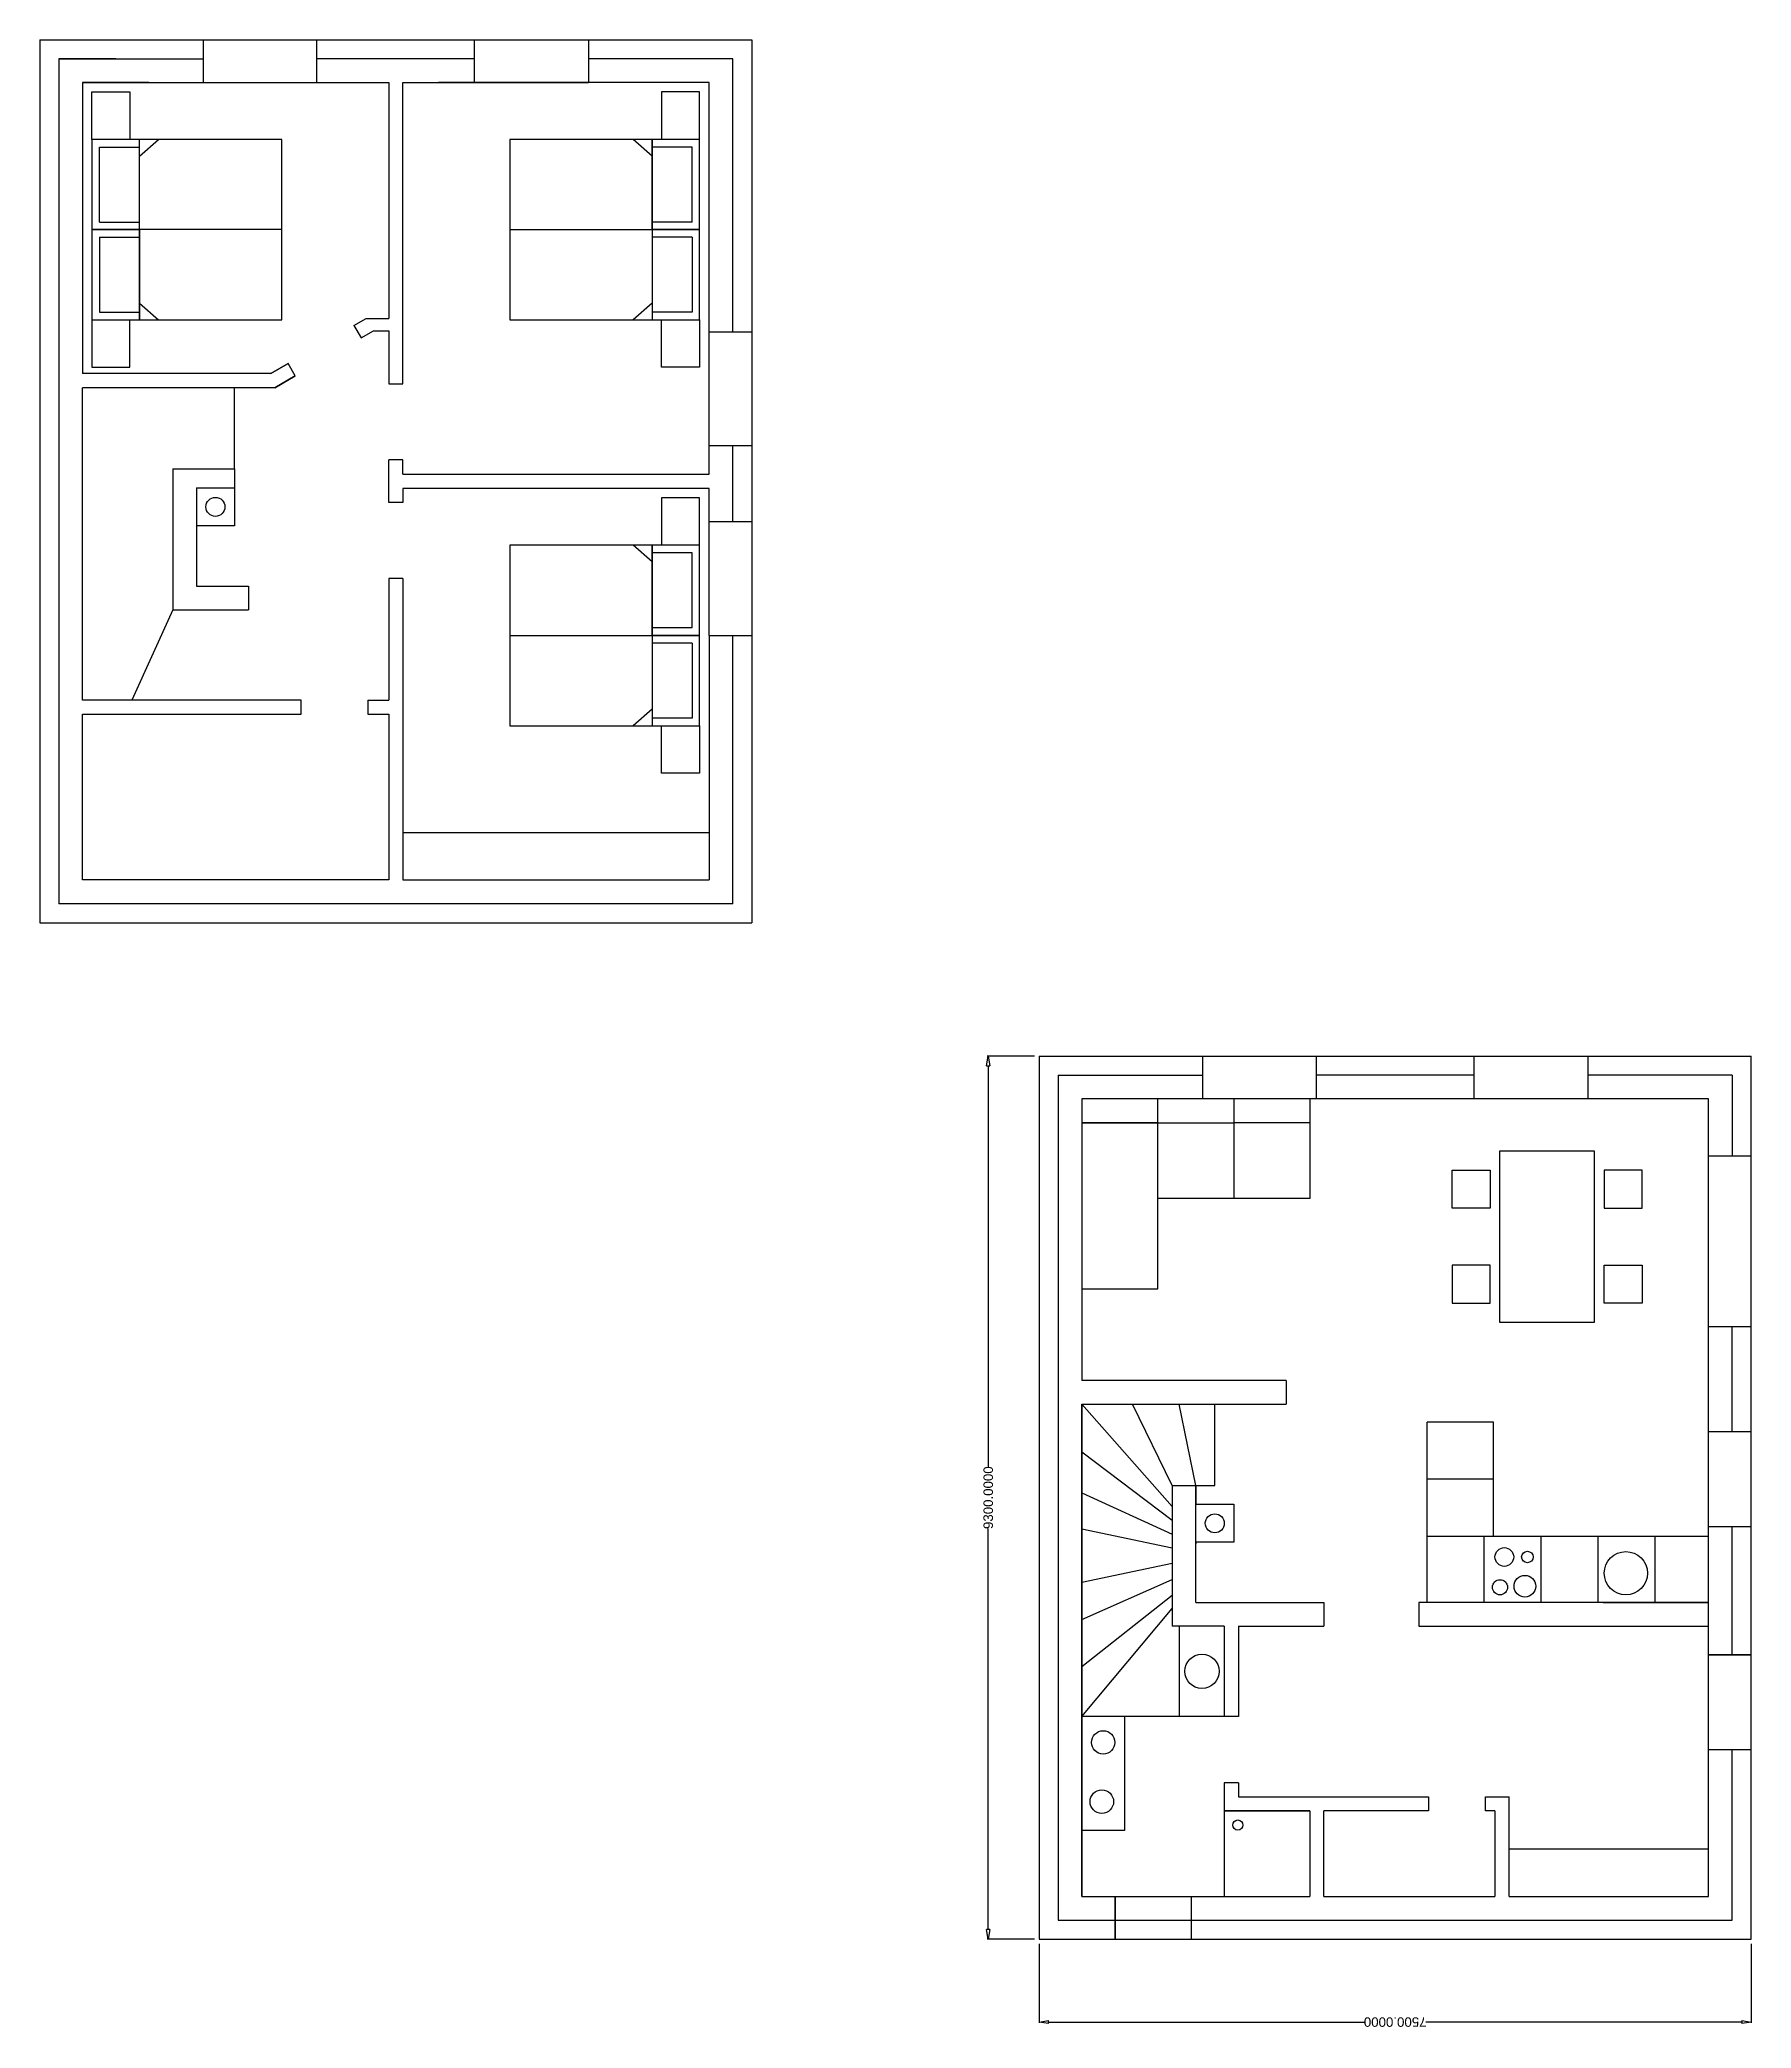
# Model space of a CAD drawing. Header units: inches. Extents: x -3309039 to -3291012, y 596426 to 617372.
import ezdxf

# ---------------------------------------------------------------- set-up
doc = ezdxf.new("R2010")
doc.units = ezdxf.units.IN
doc.header["$MEASUREMENT"] = 0
doc.styles.add('Annotative', font='arial.ttf', dxfattribs={"height": 100})
doc.dimstyles.get("Standard").update_dxf_attribs({"dimtxt": 100, "dimasz": 100, "dimexe": 10, "dimexo": 50, "dimgap": 0.09, "dimtad": 0, "dimtoh": 1, "dimdec": 4, "dimzin": 0, "dimdsep": 46, "dimtxsty": 'Annotative', "dimblk": 'CLOSEDBLANK', "dimcen": 0, "dimadec": 0, "dimazin": 0, "dimtfac": 1, "dimtdec": 4, "dimtofl": 0, "dimtmove": 0, "dimatfit": 3, "dimfxl": 1, "dimtolj": 1, "dimtzin": 0, "dimarcsym": 0})

# ---------------------------------------------------------------- blocks, each defined once
blk = doc.blocks.new('_ClosedBlank')
at = {"color": 0, "linetype": 'ByBlock', "lineweight": -2}
for p, q in [((-1, 0.17), (0, 0)), ((-1, 0.17), (-1, -0.17)), ((0, 0), (-1, -0.17))]:
    blk.add_line(p, q, dxfattribs=at)
blk = doc.blocks.new('*D23')
at = {"color": 0, "lineweight": -2, "ltscale": 100, "transparency": 16777216}
for p, q in [((-3298562, 606665), (-3299058, 606665)), ((-3299048, 606565), (-3299048, 602339)), ((-3299048, 597465), (-3299048, 601691)), ((-3298562, 597365), (-3299058, 597365))]:
    blk.add_line(p, q, dxfattribs=at)
at = {"layer": 'Defpoints', "color": 0, "ltscale": 100, "transparency": 16777216}
for p in [(-3299048, 606665), (-3298512, 606665, 0), (-3298512, 597365, 0)]:
    blk.add_point(p, dxfattribs=at)
at = {"color": 0, "lineweight": -2, "ltscale": 100, "transparency": 16777216, "xscale": 100, "yscale": 100, "zscale": 100}
for p, rotation in [((-3299048, 606665), 90), ((-3299048, 597365), 270)]:
    blk.add_blockref('_ClosedBlank', p, dxfattribs=dict(at, rotation=rotation))
at = {"color": 0, "ltscale": 100, "transparency": 16777216, "insert": (-3299048, 602015), "char_height": 100, "attachment_point": 5, "rotation": 90, "style": 'Annotative'}
blk.add_mtext('\\A1;9300.0000', dxfattribs=at)
blk = doc.blocks.new('*D25')
at = {"color": 0, "lineweight": -2, "ltscale": 10, "transparency": 16777216}
for p, q in [((-3298512, 597315), (-3298512, 596482)), ((-3291012, 597315), (-3291012, 596482)), ((-3298412, 596492), (-3295085, 596492)), ((-3291112, 596492), (-3294438, 596492))]:
    blk.add_line(p, q, dxfattribs=at)
at = {"layer": 'Defpoints', "color": 0, "ltscale": 10, "transparency": 16777216}
for p in [(-3298512, 597365, 0), (-3291012, 597365, 0), (-3291012, 596492)]:
    blk.add_point(p, dxfattribs=at)
at = {"color": 0, "lineweight": -2, "ltscale": 10, "transparency": 16777216, "xscale": 100, "yscale": 100, "zscale": 100, "rotation": 180}
blk.add_blockref('_ClosedBlank', (-3298512, 596492), dxfattribs=at)
at = {"color": 0, "lineweight": -2, "ltscale": 10, "transparency": 16777216, "xscale": 100, "yscale": 100, "zscale": 100}
blk.add_blockref('_ClosedBlank', (-3291012, 596492), dxfattribs=at)
at = {"color": 0, "ltscale": 10, "transparency": 16777216, "insert": (-3294762, 596492), "char_height": 100, "attachment_point": 5, "rotation": 180, "style": 'Annotative'}
blk.add_mtext('\\A1;7500.0000', dxfattribs=at)

msp = doc.modelspace()

# ---------------------------------------------------------------- linework, layer by layer
at = {"ltscale": 100}
for p, q in [((-3309038.52643, 617371.81467, 0), (-3309038.52643, 608071.81467, 0)), ((-3309038.52643, 617371.81467, 0), (-3301538.52643, 617371.81467, 0)), ((-3307318.52643, 617371.81467, 0), (-3307318.52643, 616921.81467, 0)), ((-3306118.52643, 616921.81467, 0), (-3306118.52643, 617371.81467, 0)), ((-3304458.52643, 616921.81467, 0), (-3304458.52643, 617371.81467, 0)), ((-3303258.52643, 617371.81467, 0), (-3303258.52643, 616921.81467, 0)), ((-3301538.52643, 617371.81467, 0), (-3301538.52643, 614046.81467, 0)), ((-3301538.52643, 617371.81467, 0), (-3301538.52643, 608071.81467, 0)), ((-3308238.52643, 617171.81467, 0), (-3308838.52643, 617171.81467, 0)), ((-3308838.52643, 617171.81467, 0), (-3308838.52643, 608271.81467, 0)), ((-3308838.52643, 617171.81467, 0), (-3308588.52643, 617171.81467, 0)), ((-3308838.52643, 617171.81467, 0), (-3307318.52643, 617171.81467, 0)), ((-3304458.52643, 617171.81467, 0), (-3306118.52643, 617171.81467, 0)), ((-3301738.52643, 617171.81467, 0), (-3303258.52643, 617171.81467, 0)), ((-3301738.52643, 614296.81467, 0), (-3301738.52643, 617171.81467, 0)), ((-3308588.52643, 616921.81467, 0), (-3308588.52643, 613956.81467, 0)), ((-3308238.52643, 616921.81467, 0), (-3308588.52643, 616921.81467, 0)), ((-3308588.52643, 616921.81467, 0), (-3307888.52643, 616921.81467, 0)), ((-3307888.52643, 616921.81467, 0), (-3308588.52643, 616921.81467, 0)), ((-3308588.52643, 616921.81467, 0), (-3308588.52643, 615021.81467, 0)), ((-3308238.52643, 616921.81467, 0), (-3305363.52643, 616921.81467, 0)), ((-3305363.52643, 616921.81467, 0), (-3305363.52643, 614436.71849, 0)), ((-3305213.52643, 616921.81467, 0), (-3304038.52643, 616921.81467, 0)), ((-3305213.52643, 613746.81467, 0), (-3305213.52643, 616921.81467, 0)), ((-3305213.52643, 616921.81467, 0), (-3303433.52643, 616921.81467, 0)), ((-3304838.52643, 616921.81467, 0), (-3304808.52643, 616921.81467, 0)), ((-3304658.52643, 616921.81467, 0), (-3304838.52643, 616921.81467, 0)), ((-3301988.52643, 616921.81467, 0), (-3304658.52643, 616921.81467, 0)), ((-3304658.52643, 616921.81467, 0), (-3304458.52643, 616921.81467, 0)), ((-3304458.52643, 616921.81467, 0), (-3304658.52643, 616921.81467, 0)), ((-3304658.52643, 616921.81467, 0), (-3304458.52643, 616921.81467, 0)), ((-3304658.52643, 616921.81467, 0), (-3303258.52643, 616921.81467, 0)), ((-3302738.52643, 616921.81467, 0), (-3303258.52643, 616921.81467, 0)), ((-3302738.52643, 616921.81467, 0), (-3303258.52643, 616921.81467, 0)), ((-3301988.52643, 616921.81467, 0), (-3302928.52643, 616921.81467, 0)), ((-3301988.52643, 614046.81467, 0), (-3301988.52643, 616921.81467, 0)), ((-3308488.52643, 616321.81467, 0), (-3308488.52643, 616821.81467, 0)), ((-3308488.52643, 616821.81467, 0), (-3308088.52643, 616821.81467, 0)), ((-3308088.52643, 616821.81467, 0), (-3308088.52643, 616321.81467, 0)), ((-3302088.52643, 616821.81467, 0), (-3302488.52643, 616821.81467, 0)), ((-3302488.52643, 616821.81467, 0), (-3302488.52643, 616321.81467, 0)), ((-3302088.52643, 616321.81467, 0), (-3302088.52643, 616821.81467, 0)), ((-3308588.52643, 616321.81467, 0), (-3308588.52643, 615721.81467, 0)), ((-3308488.52643, 616321.81467, 0), (-3308488.52643, 615721.81467, 0)), ((-3306488.52643, 616321.81467, 0), (-3308488.52643, 616321.81467, 0)), ((-3308408.52643, 615451.81467, 0), (-3308408.52643, 616241.81467, 0)), ((-3308408.52643, 616241.81467, 0), (-3307988.52643, 616241.81467, 0)), ((-3307988.52643, 614421.81467, 0), (-3307988.52643, 616321.81467, 0)), ((-3307988.52643, 616147.38983, 0), (-3307788.52643, 616321.81467, 0)), ((-3306488.52643, 614421.81467, 0), (-3306488.52643, 616321.81467, 0)), ((-3302088.52643, 616321.81467, 0), (-3304088.52643, 616321.81467, 0)), ((-3304088.52643, 616321.81467, 0), (-3304088.52643, 614421.81467, 0)), ((-3302588.52643, 616147.38983, 0), (-3302788.52643, 616321.81467, 0)), ((-3302588.52643, 615371.81467, 0), (-3302588.52643, 616321.81467, 0)), ((-3302588.52643, 616321.81467, 0), (-3302588.52643, 614421.81467, 0)), ((-3302168.52643, 616241.81467, 0), (-3302588.52643, 616241.81467, 0)), ((-3302168.52643, 615451.81467, 0), (-3302168.52643, 616241.81467, 0)), ((-3302088.52643, 615021.81467, 0), (-3302088.52643, 616321.81467, 0)), ((-3308488.52643, 615721.81467, 0), (-3308488.52643, 614421.81467, 0)), ((-3308408.52643, 615451.81467, 0), (-3307988.52643, 615451.81467, 0)), ((-3302168.52643, 615451.81467, 0), (-3302588.52643, 615451.81467, 0)), ((-3306488.52643, 615371.81467, 0), (-3308488.52643, 615371.81467, 0)), ((-3308488.52643, 615371.81467, 0), (-3307988.52643, 615371.81467, 0)), ((-3308408.52643, 615291.81467, 0), (-3307988.52643, 615291.81467, 0)), ((-3308408.52643, 615291.81467, 0), (-3308408.52643, 614501.81467, 0)), ((-3307988.52643, 615371.81467, 0), (-3307988.52643, 614421.81467, 0)), ((-3304088.52643, 615371.81467, 0), (-3302088.52643, 615371.81467, 0)), ((-3302088.52643, 615371.81467, 0), (-3302588.52643, 615371.81467, 0)), ((-3302168.52643, 615291.81467, 0), (-3302588.52643, 615291.81467, 0)), ((-3302168.52643, 615291.81467, 0), (-3302168.52643, 614501.81467, 0)), ((-3302088.52643, 614421.81467, 0), (-3302088.52643, 615021.81467, 0)), ((-3307988.52643, 614596.23951, 0), (-3307788.52643, 614421.81467, 0)), ((-3302588.52643, 614596.23951, 0), (-3302788.52643, 614421.81467, 0)), ((-3308488.52643, 614421.81467, 0), (-3306488.52643, 614421.81467, 0)), ((-3308488.52643, 614421.81467, 0), (-3308488.52643, 613921.81467, 0)), ((-3308408.52643, 614501.81467, 0), (-3307988.52643, 614501.81467, 0)), ((-3308088.52643, 613921.81467, 0), (-3308088.52643, 614421.81467, 0)), ((-3305729.19976, 614361.71849, 0), (-3305599.29595, 614436.71849, 0)), ((-3305729.19976, 614361.71849, 0), (-3305654.19976, 614231.81467, 0)), ((-3305599.29595, 614436.71849, 0), (-3305363.52643, 614436.71849, 0)), ((-3304088.52643, 614421.81467, 0), (-3302088.52643, 614421.81467, 0)), ((-3302168.52643, 614501.81467, 0), (-3302588.52643, 614501.81467, 0)), ((-3302488.52643, 613921.81467, 0), (-3302488.52643, 614421.81467, 0)), ((-3302088.52643, 614421.81467, 0), (-3302088.52643, 613921.81467, 0)), ((-3305654.19976, 614231.81467, 0), (-3305524.29595, 614306.81467, 0)), ((-3305524.29595, 614306.81467, 0), (-3305363.52643, 614306.81467, 0)), ((-3305363.52643, 614306.81467, 0), (-3305363.52643, 613746.81467, 0)), ((-3301988.52643, 613096.81467, 0), (-3301988.52643, 614296.81467, 0)), ((-3301988.52643, 614296.81467, 0), (-3301538.52643, 614296.81467, 0)), ((-3308588.52643, 613956.81467, 0), (-3308588.52643, 613856.81467, 0)), ((-3308488.52643, 613921.81467, 0), (-3308088.52643, 613921.81467, 0)), ((-3306422.02008, 613961.71849, 0), (-3306603.71881, 613856.81467, 0)), ((-3306603.71881, 613856.81467, 0), (-3306422.02008, 613961.71849, 0)), ((-3306347.02008, 613831.81467, 0), (-3306422.02008, 613961.71849, 0)), ((-3302088.52643, 613921.81467, 0), (-3302488.52643, 613921.81467, 0)), ((-3306603.71881, 613856.81467, 0), (-3308588.52643, 613856.81467, 0)), ((-3306563.52643, 613706.81467, 0), (-3308588.52643, 613706.81467, 0)), ((-3308588.52643, 610416.81467, 0), (-3308588.52643, 613706.81467, 0)), ((-3306988.52643, 612851.81467, 0), (-3306988.52643, 613706.81467, 0)), ((-3306347.02008, 613831.81467, 0), (-3306563.52643, 613706.81467, 0)), ((-3306563.52643, 613706.81467, 0), (-3306347.02008, 613831.81467, 0)), ((-3305363.52643, 613746.81467, 0), (-3305213.52643, 613746.81467, 0)), ((-3301988.52643, 612796.81467, 0), (-3301988.52643, 613096.81467, 0)), ((-3301988.52643, 613096.81467, 0), (-3301538.52643, 613096.81467, 0)), ((-3301738.52643, 612296.81467, 0), (-3301738.52643, 613096.81467, 0)), ((-3305213.52643, 612946.81467, 0), (-3305363.52643, 612946.81467, 0)), ((-3305363.52643, 612496.81467, 0), (-3305363.52643, 612946.81467, 0)), ((-3305213.52643, 612896.81467, 0), (-3305213.52643, 612946.81467, 0)), ((-3305213.52643, 612796.81467, 0), (-3305213.52643, 612896.81467, 0)), ((-3307638.52643, 612851.81467, 0), (-3307388.52643, 612851.81467, 0)), ((-3307638.52643, 612851.81467, 0), (-3307638.52643, 611366.81467, 0)), ((-3307388.52643, 612851.81467, 0), (-3307188.52643, 612851.81467, 0)), ((-3307388.52643, 612851.81467, 0), (-3306988.52643, 612851.81467, 0)), ((-3306988.52643, 612851.81467, 0), (-3306988.52643, 612651.81467, 0)), ((-3305213.52643, 612796.81467, 0), (-3301988.52643, 612796.81467, 0)), ((-3301988.52643, 612796.81467, 0), (-3301988.52643, 612846.81467, 0)), ((-3301538.52643, 612846.81467, 0), (-3301538.52643, 612496.81467, 0)), ((-3307388.52643, 612651.81467, 0), (-3306988.52643, 612651.81467, 0)), ((-3307388.52643, 612651.81467, 0), (-3307388.52643, 611616.81467, 0)), ((-3306988.52643, 612651.81467, 0), (-3306988.52643, 612251.81467, 0)), ((-3305213.52643, 612496.81467, 0), (-3305363.52643, 612496.81467, 0)), ((-3304171.59917, 612646.81467, 0), (-3305213.52643, 612646.81467, 0)), ((-3305213.52643, 612646.81467, 0), (-3305213.52643, 612496.81467, 0)), ((-3301988.52643, 612646.81467, 0), (-3304171.59917, 612646.81467, 0)), ((-3302088.52643, 612546.81467, 0), (-3302488.52643, 612546.81467, 0)), ((-3302488.52643, 612546.81467, 0), (-3302488.52643, 612046.81467, 0)), ((-3302088.52643, 612046.81467, 0), (-3302088.52643, 612546.81467, 0)), ((-3301988.52643, 611096.81467, 0), (-3301988.52643, 612646.81467, 0)), ((-3301538.52643, 612496.81467, 0), (-3301538.52643, 612296.81467, 0)), ((-3306988.52643, 612251.81467, 0), (-3307388.52643, 612251.81467, 0)), ((-3307388.52643, 612251.81467, 0), (-3307388.52643, 612234.31467, 0)), ((-3301988.52643, 612296.81467, 0), (-3301538.52643, 612296.81467, 0)), ((-3302088.52643, 612046.81467, 0), (-3304088.52643, 612046.81467, 0)), ((-3304088.52643, 612046.81467, 0), (-3304088.52643, 610146.81467, 0)), ((-3302588.52643, 611872.38983, 0), (-3302788.52643, 612046.81467, 0)), ((-3302588.52643, 611096.81467, 0), (-3302588.52643, 612046.81467, 0)), ((-3302588.52643, 612046.81467, 0), (-3302588.52643, 610146.81467, 0)), ((-3302088.52643, 610746.81467, 0), (-3302088.52643, 612046.81467, 0)), ((-3302168.52643, 611966.81467, 0), (-3302588.52643, 611966.81467, 0)), ((-3302168.52643, 611176.81467, 0), (-3302168.52643, 611966.81467, 0)), ((-3307388.52643, 611616.81467, 0), (-3306838.52643, 611616.81467, 0)), ((-3306838.52643, 611616.81467, 0), (-3306838.52643, 611366.81467, 0)), ((-3305213.52643, 611696.81467, 0), (-3305363.52643, 611696.81467, 0)), ((-3305288.52643, 611696.81467, 0), (-3305363.52643, 611696.81467, 0)), ((-3305363.52643, 611696.81467, 0), (-3305363.52643, 610416.81467, 0)), ((-3305213.52643, 611696.81467, 0), (-3305213.52643, 608521.81467, 0)), ((-3307638.52643, 611366.81467, 0), (-3308069.49432, 610416.81467, 0)), ((-3307638.52643, 611366.81467, 0), (-3306838.52643, 611366.81467, 0)), ((-3304088.52643, 611096.81467, 0), (-3302088.52643, 611096.81467, 0)), ((-3302168.52643, 611176.81467, 0), (-3302588.52643, 611176.81467, 0)), ((-3302088.52643, 611096.81467, 0), (-3302588.52643, 611096.81467, 0)), ((-3302168.52643, 611016.81467, 0), (-3302588.52643, 611016.81467, 0)), ((-3302168.52643, 611016.81467, 0), (-3302168.52643, 610226.81467, 0)), ((-3301988.52643, 611096.81467, 0), (-3301988.52643, 608521.81467, 0)), ((-3301988.52643, 611096.81467, 0), (-3301538.52643, 611096.81467, 0)), ((-3301738.52643, 608271.81467, 0), (-3301738.52643, 611096.81467, 0)), ((-3301538.52643, 611096.81467, 0), (-3301538.52643, 608071.81467, 0)), ((-3302088.52643, 610146.81467, 0), (-3302088.52643, 610746.81467, 0)), ((-3306283.52643, 610416.81467, 0), (-3308588.52643, 610416.81467, 0)), ((-3306283.52643, 610266.81467, 0), (-3306283.52643, 610416.81467, 0)), ((-3305583.52643, 610416.81467, 0), (-3305583.52643, 610266.81467, 0)), ((-3305583.52643, 610416.81467, 0), (-3305363.52643, 610416.81467, 0)), ((-3305363.52643, 610416.81467, 0), (-3305363.52643, 610416.81467, 0)), ((-3308588.52643, 608521.81467, 0), (-3308588.52643, 610266.81467, 0)), ((-3308588.52643, 610266.81467, 0), (-3306283.52643, 610266.81467, 0)), ((-3305583.52643, 610266.81467, 0), (-3305363.52643, 610266.81467, 0)), ((-3305363.52643, 610266.81467, 0), (-3305363.52643, 608521.81467, 0)), ((-3304088.52643, 610146.81467, 0), (-3302088.52643, 610146.81467, 0)), ((-3302588.52643, 610321.23951, 0), (-3302788.52643, 610146.81467, 0)), ((-3302168.52643, 610226.81467, 0), (-3302588.52643, 610226.81467, 0)), ((-3302488.52643, 609646.81467, 0), (-3302488.52643, 610146.81467, 0)), ((-3302088.52643, 610146.81467, 0), (-3302088.52643, 609646.81467, 0)), ((-3302088.52643, 609646.81467, 0), (-3302488.52643, 609646.81467, 0)), ((-3305213.52643, 609021.81467, 0), (-3301988.52643, 609021.81467, 0)), ((-3305363.52643, 608521.81467, 0), (-3308588.52643, 608521.81467, 0)), ((-3305213.52643, 608521.81467, 0), (-3301988.52643, 608521.81467, 0)), ((-3301738.52643, 608271.81467, 0), (-3308838.52643, 608271.81467, 0)), ((-3309038.52643, 608071.81467, 0), (-3301538.52643, 608071.81467, 0))]:
    msp.add_line(p, q, dxfattribs=at)
at = {"lineweight": 30}
for p, q in [((-3298511.76996, 606664.96119, 0), (-3298511.76996, 597364.96119, 0)), ((-3298511.76996, 606664.96119, 0), (-3291011.76996, 606664.96119, 0)), ((-3296791.76996, 606664.96119, 0), (-3296791.76996, 606214.96119, 0)), ((-3295591.76996, 606214.96119, 0), (-3295591.76996, 606664.96119, 0)), ((-3293931.76996, 606214.96119, 0), (-3293931.76996, 606664.96119, 0)), ((-3292731.76996, 606664.96119, 0), (-3292731.76996, 606214.96119, 0)), ((-3291011.76996, 597364.96119, 0), (-3291011.76996, 606664.96119, 0)), ((-3298311.76996, 606464.96119, 0), (-3298311.76996, 597564.96119, 0)), ((-3298311.76996, 606464.96119, 0), (-3296791.76996, 606464.96119, 0)), ((-3293931.76996, 606464.96119, 0), (-3295591.76996, 606464.96119, 0)), ((-3291211.76996, 606464.96119, 0), (-3292731.76996, 606464.96119, 0)), ((-3291211.76996, 606464.96119, 0), (-3291211.76996, 605614.96119, 0)), ((-3298061.76996, 606214.96119, 0), (-3298061.76996, 603249.96119, 0)), ((-3298061.76996, 606214.96119, 0), (-3298061.76996, 604414.96119, 0)), ((-3295661.76996, 606214.96119, 0), (-3298061.76996, 606214.96119, 0)), ((-3291461.76996, 606214.96119, 0), (-3298061.76996, 606214.96119, 0)), ((-3297261.76996, 604214.96119, 0), (-3297261.76996, 606214.96119, 0)), ((-3296461.76996, 606214.96119, 0), (-3296461.76996, 605164.96119, 0)), ((-3295661.76996, 606214.96119, 0), (-3295661.76996, 605964.96119, 0)), ((-3291461.76996, 597814.96119, 0), (-3291461.76996, 606214.96119, 0)), ((-3297261.76996, 605964.96119, 0), (-3298061.76996, 605964.96119, 0)), ((-3298061.76996, 605964.96119, 0), (-3297261.76996, 605964.96119, 0)), ((-3297261.76996, 605964.96119, 0), (-3296461.76996, 605964.96119, 0)), ((-3295661.76996, 605964.96119, 0), (-3296461.76996, 605964.96119, 0)), ((-3295661.76996, 605964.96119, 0), (-3295661.76996, 605164.96119, 0)), ((-3293661.76996, 605664.96119, 0), (-3293661.76996, 603864.96119, 0)), ((-3292661.76996, 605664.96119, 0), (-3293661.76996, 605664.96119, 0)), ((-3293661.76996, 605664.96119, 0), (-3293661.76996, 605464.96119, 0)), ((-3292661.76996, 603864.96119, 0), (-3292661.76996, 605664.96119, 0)), ((-3291461.76996, 605614.96119, 0), (-3291011.76996, 605614.96119, 0)), ((-3294161.76996, 605064.96119, 0), (-3294161.76996, 605464.96119, 0)), ((-3294161.76996, 605464.96119, 0), (-3293761.76996, 605464.96119, 0)), ((-3293761.76996, 605464.96119, 0), (-3293761.76996, 605064.96119, 0)), ((-3292561.76996, 605464.96119, 0), (-3292561.76996, 605064.96119, 0)), ((-3292161.76996, 605464.96119, 0), (-3292561.76996, 605464.96119, 0)), ((-3292161.76996, 605064.96119, 0), (-3292161.76996, 605464.96119, 0)), ((-3295661.76996, 605164.96119, 0), (-3297261.76996, 605164.96119, 0)), ((-3293761.76996, 605064.96119, 0), (-3294161.76996, 605064.96119, 0)), ((-3292561.76996, 605064.96119, 0), (-3292161.76996, 605064.96119, 0)), ((-3298061.76996, 604414.96119, 0), (-3298061.76996, 604214.96119, 0)), ((-3293761.76996, 604464.96119, 0), (-3294161.76996, 604464.96119, 0)), ((-3294161.76996, 604464.96119, 0), (-3294161.76996, 604064.96119, 0)), ((-3293761.76996, 604064.96119, 0), (-3293761.76996, 604464.96119, 0)), ((-3292561.76996, 604064.96119, 0), (-3292561.76996, 604464.96119, 0)), ((-3292561.76996, 604464.96119, 0), (-3292161.76996, 604464.96119, 0)), ((-3292161.76996, 604464.96119, 0), (-3292161.76996, 604064.96119, 0)), ((-3298061.76996, 604214.96119, 0), (-3297461.76996, 604214.96119, 0)), ((-3297461.76996, 604214.96119, 0), (-3297261.76996, 604214.96119, 0)), ((-3294161.76996, 604064.96119, 0), (-3293761.76996, 604064.96119, 0)), ((-3293661.76996, 603864.96119, 0), (-3292661.76996, 603864.96119, 0)), ((-3292161.76996, 604064.96119, 0), (-3292561.76996, 604064.96119, 0)), ((-3291011.76996, 603814.96119, 0), (-3291461.76996, 603814.96119, 0)), ((-3291211.76996, 603614.96119, 0), (-3291211.76996, 603814.96119, 0)), ((-3291211.76996, 602709.96119, 0), (-3291211.76996, 603614.96119, 0)), ((-3295909.76996, 603249.96119, 0), (-3298061.76996, 603249.96119, 0)), ((-3295909.76996, 603249.96119, 0), (-3295909.76996, 602999.96119, 0)), ((-3298061.76996, 602999.96119, 0), (-3298061.76996, 597814.96119, 0)), ((-3298061.76996, 597814.96119, 0), (-3298061.76996, 602999.96119, 0)), ((-3298061.76996, 602999.96119, 0), (-3295909.76996, 602999.96119, 0)), ((-3297111.76996, 601921.02108, 0), (-3298061.76996, 602999.96119, 0)), ((-3297111.76996, 602144.96119, 0), (-3297528.64785, 602999.96119, 0)), ((-3296861.76996, 602144.96119, 0), (-3297035.76996, 602999.96119, 0)), ((-3296661.76996, 602144.96119, 0), (-3296661.76996, 602999.96119, 0)), ((-3293726.76996, 602809.96119, 0), (-3294426.76996, 602809.96119, 0)), ((-3294426.76996, 600909.96119, 0), (-3294426.76996, 602809.96119, 0)), ((-3293726.76996, 602209.96119, 0), (-3293726.76996, 602809.96119, 0)), ((-3291011.76996, 602709.96119, 0), (-3291461.76996, 602709.96119, 0)), ((-3298061.76996, 602496.33801, 0), (-3297111.76996, 601776.33132, 0)), ((-3293726.76996, 602209.96119, 0), (-3294426.76996, 602209.96119, 0)), ((-3293726.76996, 601609.96119, 0), (-3293726.76996, 602209.96119, 0)), ((-3298061.76996, 602064.334, 0), (-3297111.76996, 601629.32995, 0)), ((-3297111.76996, 602144.96119, 0), (-3296861.76996, 602144.96119, 0)), ((-3297111.76996, 602144.96119, 0), (-3297111.76996, 600659.96119, 0)), ((-3296861.76996, 600909.96119, 0), (-3296861.76996, 602144.96119, 0)), ((-3296861.76996, 602144.96119, 0), (-3296661.76996, 602144.96119, 0)), ((-3296861.76996, 602144.96119, 0), (-3296861.76996, 601944.96119, 0)), ((-3296861.76996, 602144.96119, 0), (-3296861.76996, 602134.96119, 0)), ((-3296861.76996, 601944.96119, 0), (-3296461.76996, 601944.96119, 0)), ((-3296461.76996, 601944.96119, 0), (-3296461.76996, 601544.96119, 0)), ((-3297111.76996, 601481.59529, 0), (-3298061.76996, 601682.64617, 0)), ((-3294426.76996, 601609.96119, 0), (-3293826.76996, 601609.96119, 0)), ((-3294426.76996, 601609.96119, 0), (-3293726.76996, 601609.96119, 0)), ((-3293826.76996, 601609.96119, 0), (-3293826.76996, 600909.96119, 0)), ((-3293826.76996, 601609.96119, 0), (-3293226.76996, 601609.96119, 0)), ((-3293226.76996, 601609.96119, 0), (-3293226.76996, 600909.96119, 0)), ((-3293226.76996, 601609.96119, 0), (-3292626.76996, 601609.96119, 0)), ((-3292626.76996, 601609.96119, 0), (-3292626.76996, 600909.96119, 0)), ((-3292626.76996, 601609.96119, 0), (-3292026.76996, 601609.96119, 0)), ((-3292026.76996, 601609.96119, 0), (-3292026.76996, 600909.96119, 0)), ((-3292026.76996, 601609.96119, 0), (-3291461.76996, 601609.96119, 0)), ((-3291461.76996, 601709.96119, 0), (-3291011.76996, 601709.96119, 0)), ((-3291211.76996, 600359.96119, 0), (-3291211.76996, 601709.96119, 0)), ((-3291011.76996, 601709.96119, 0), (-3291011.76996, 601709.96119, 0)), ((-3296461.76996, 601544.96119, 0), (-3296861.76996, 601544.96119, 0)), ((-3296861.76996, 601544.96119, 0), (-3296861.76996, 601527.46119, 0)), ((-3297111.76996, 601323.32709, 0), (-3298061.76996, 601122.27622, 0)), ((-3298061.76996, 600732.3216, 0), (-3297111.76996, 601152.32552, 0)), ((-3298061.76996, 600237.31696, 0), (-3297111.76996, 600987.32396, 0)), ((-3298061.76996, 599709.96119, 0), (-3297111.76996, 600846.96295, 0)), ((-3296861.76996, 600909.96119, 0), (-3295511.76996, 600909.96119, 0)), ((-3295511.76996, 600909.96119, 0), (-3295511.76996, 600659.96119, 0)), ((-3294411.76996, 600909.96119, 0), (-3294511.76996, 600909.96119, 0)), ((-3294511.76996, 600909.96119, 0), (-3294511.76996, 600659.96119, 0)), ((-3292571.76996, 600909.96119, 0), (-3294511.76996, 600909.96119, 0)), ((-3291461.76996, 600909.96119, 0), (-3294426.76996, 600909.96119, 0)), ((-3292571.76996, 600909.96119, 0), (-3291461.76996, 600909.96119, 0)), ((-3292026.76996, 600909.96119, 0), (-3291461.76996, 600909.96119, 0)), ((-3296961.76996, 600659.96119, 0), (-3297111.76996, 600659.96119, 0)), ((-3297036.76996, 600659.96119, 0), (-3297036.76996, 599709.96119, 0)), ((-3296561.76996, 600659.96119, 0), (-3296961.76996, 600659.96119, 0)), ((-3296561.76996, 600659.96119, 0), (-3296561.76996, 599709.96119, 0)), ((-3296411.76996, 600659.96119, 0), (-3296411.76996, 599709.96119, 0)), ((-3296411.76996, 600659.96119, 0), (-3295511.76996, 600659.96119, 0)), ((-3294511.76996, 600659.96119, 0), (-3291461.76996, 600659.96119, 0)), ((-3291011.76996, 600359.96119, 0), (-3291461.76996, 600359.96119, 0)), ((-3291461.76996, 600359.96119, 0), (-3291011.76996, 600359.96119, 0)), ((-3296561.76996, 599709.96119, 0), (-3298061.76996, 599709.96119, 0)), ((-3297611.76996, 599709.96119, 0), (-3297611.76996, 598909.96119, 0)), ((-3296411.76996, 599709.96119, 0), (-3296561.76996, 599709.96119, 0)), ((-3291011.76996, 599359.96119, 0), (-3291461.76996, 599359.96119, 0)), ((-3291211.76996, 597564.96119, 0), (-3291211.76996, 599359.96119, 0)), ((-3297611.76996, 598909.96119, 0), (-3297611.76996, 598509.96119, 0)), ((-3296411.76996, 599009.96119, 0), (-3296561.76996, 599009.96119, 0)), ((-3296561.76996, 599009.96119, 0), (-3296561.76996, 598714.96119, 0)), ((-3296411.76996, 599009.96119, 0), (-3296411.76996, 598864.96119, 0)), ((-3296411.76996, 598864.96119, 0), (-3295511.76996, 598864.96119, 0)), ((-3295511.76996, 598864.96119, 0), (-3295411.76996, 598864.96119, 0)), ((-3295411.76996, 598864.96119, 0), (-3295211.76996, 598864.96119, 0)), ((-3295211.76996, 598864.96119, 0), (-3294411.76996, 598864.96119, 0)), ((-3294411.76996, 598864.96119, 0), (-3294411.76996, 598714.96119, 0)), ((-3293811.76996, 598714.96119, 0), (-3293811.76996, 598864.96119, 0)), ((-3293811.76996, 598864.96119, 0), (-3293561.76996, 598864.96119, 0)), ((-3293561.76996, 598714.96119, 0), (-3293561.76996, 598864.96119, 0)), ((-3296561.76996, 598714.96119, 0), (-3296411.76996, 598714.96119, 0)), ((-3296561.76996, 598714.96119, 0), (-3295661.76996, 598714.96119, 0)), ((-3295661.76996, 598714.96119, 0), (-3296561.76996, 598714.96119, 0)), ((-3296561.76996, 598714.96119, 0), (-3296561.76996, 597814.96119, 0)), ((-3295661.76996, 598714.96119, 0), (-3295661.76996, 597814.96119, 0)), ((-3295511.76996, 597814.96119, 0), (-3295511.76996, 598714.96119, 0)), ((-3295411.76996, 598714.96119, 0), (-3295511.76996, 598714.96119, 0)), ((-3295211.76996, 598714.96119, 0), (-3295411.76996, 598714.96119, 0)), ((-3294411.76996, 598714.96119, 0), (-3295211.76996, 598714.96119, 0)), ((-3293711.76996, 598714.96119, 0), (-3293811.76996, 598714.96119, 0)), ((-3293711.76996, 598714.96119, 0), (-3293711.76996, 597814.96119, 0)), ((-3293561.76996, 597814.96119, 0), (-3293561.76996, 598714.96119, 0)), ((-3297611.76996, 598509.96119, 0), (-3298061.76996, 598509.96119, 0)), ((-3293561.76996, 597814.96119, 0), (-3293561.76996, 598314.96119, 0)), ((-3293561.76996, 598314.96119, 0), (-3291461.76996, 598314.96119, 0)), ((-3298061.76996, 597814.96119, 0), (-3295661.76996, 597814.96119, 0)), ((-3297711.76996, 597564.96119, 0), (-3297711.76996, 597814.96119, 0)), ((-3297711.76996, 597814.96119, 0), (-3297711.76996, 597364.96119, 0)), ((-3297711.76996, 597364.96119, 0), (-3297711.76996, 597814.96119, 0)), ((-3296911.76996, 597814.96119, 0), (-3296911.76996, 597364.96119, 0)), ((-3296911.76996, 597814.96119, 0), (-3296911.76996, 597364.96119, 0)), ((-3295511.76996, 597814.96119, 0), (-3293711.76996, 597814.96119, 0)), ((-3293561.76996, 597814.96119, 0), (-3291461.76996, 597814.96119, 0)), ((-3298511.76996, 597364.96119, 0), (-3291011.76996, 597364.96119, 0)), ((-3298311.76996, 597564.96119, 0), (-3291211.76996, 597564.96119, 0))]:
    msp.add_line(p, q, dxfattribs=at)
at = {"ltscale": 100}
msp.add_circle((-3307188.52643, 612451.81467, 0), 100, dxfattribs=at)
at = {"lineweight": 30}
for centre, radius in [((-3296661.76996, 601744.96119, 0), 100), ((-3293612.38421, 601390.21993, 0), 98.73917), ((-3293369.18914, 601390.21993, 0), 60.76257), ((-3292332.19798, 601219.32519, 0), 227.85965), ((-3293657.98327, 601071.21643, 0), 79.79838), ((-3293395.78858, 601082.6094, 0), 113.92982), ((-3296796.96338, 600186.27906, 0), 180.36665), ((-3297837.74143, 599437.34909, 0), 122.5545), ((-3297852.25446, 598812.91694, 0), 124.16706), ((-3296419.25854, 598567.0557, 0), 53.3851)]:
    msp.add_circle(centre, radius, dxfattribs=at)

# ---------------------------------------------------------------- dimensions: what is measured, and where the dimension line sits
at = {"ltscale": 100}
dim = msp.add_linear_dim(base=(-3299048.5, 606664.96119), p1=(-3298511.76996, 597364.96119, 0), p2=(-3298511.76996, 606664.96119, 0), angle=90, dimstyle='Standard', dxfattribs=at)
dim.commit()
dim.dimension.update_dxf_attribs({"geometry": '*D23', "text_midpoint": (-3299048.5, 602014.96119)})
at = {"ltscale": 10}
dim = msp.add_linear_dim(base=(-3291011.76996, 596492), p1=(-3298511.76996, 597364.96119, 0), p2=(-3291011.76996, 597364.96119, 0), angle=180, dimstyle='Standard', dxfattribs=at)
dim.commit()
dim.dimension.update_dxf_attribs({"geometry": '*D25', "text_midpoint": (-3294761.76996, 596492)})

doc.saveas('drawing.dxf')
